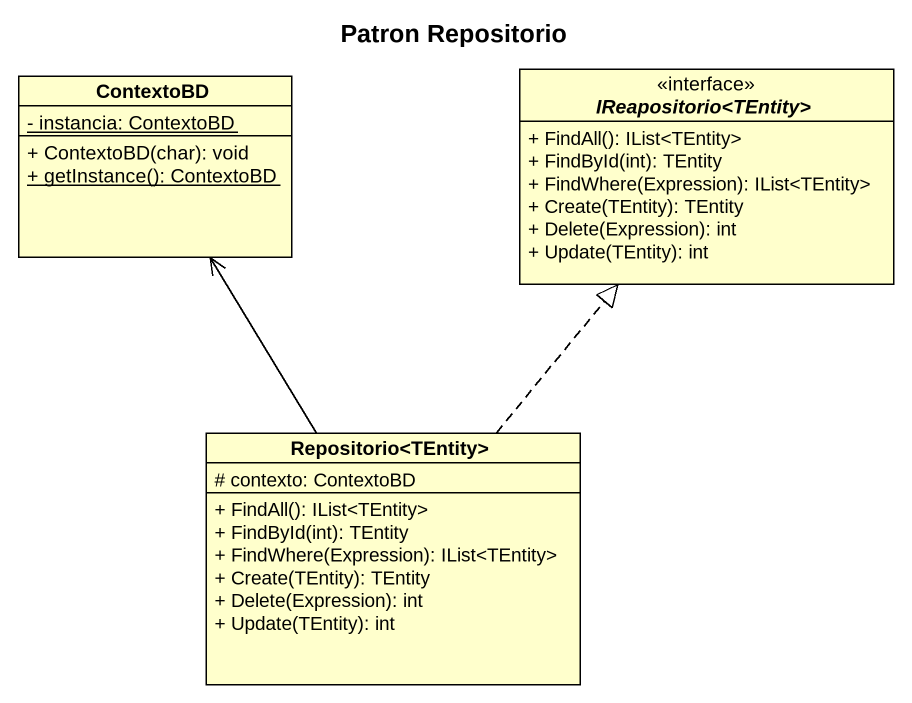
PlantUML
@startuml
title Patron Repositorio
hide circle
hide empty members
skinparam classAttributeIconSize 0
class ContextoBD {
  {static} - instancia: ContextoBD
  + ContextoBD(char): void
  {static} + getInstance(): ContextoBD
}
interface "IReapositorio<TEntity>" as IReapositorio_TEntity <<interface>> {
  + FindAll(): IList<TEntity>
  + FindById(int): TEntity
  + FindWhere(Expression): IList<TEntity>
  + Create(TEntity): TEntity
  + Delete(Expression): int
  + Update(TEntity): int
}
class "Repositorio<TEntity>" as Repositorio_TEntity {
  # contexto: ContextoBD
  + FindAll(): IList<TEntity>
  + FindById(int): TEntity
  + FindWhere(Expression): IList<TEntity>
  + Create(TEntity): TEntity
  + Delete(Expression): int
  + Update(TEntity): int
}
Repositorio_TEntity -up-> ContextoBD
Repositorio_TEntity .up.|> IReapositorio_TEntity
@enduml
